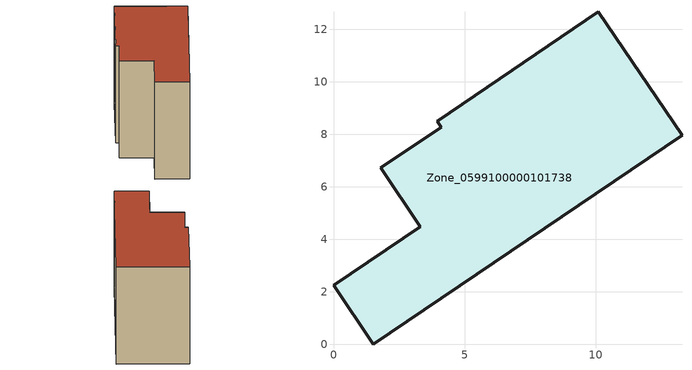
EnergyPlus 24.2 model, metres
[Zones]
Zone_0599100000101738
 floor ground (C_G): 10.09,12.67 13.29,7.97 1.51,0 0,2.24 3.31,4.47 1.8,6.72 4.11,8.27 3.96,8.5 z0
 wall outside (C_F): 4.11,8.27 1.8,6.72 3.31,4.47 0,2.24 1.51,0 13.29,7.97 10.09,12.67 3.96,8.5 4.11,8.27 z0:8.23
 roof outside (C_R): 10.09,12.67 3.96,8.5 4.11,8.27 1.8,6.72 3.31,4.47 0,2.24 1.51,0 13.29,7.97 z8.23
[BUILDING]
Pand.0599100000101738: North Axis=0; Terrain=City; Loads Convergence Tolerance Value=0.04; Temperature Convergence Tolerance Value=0.4; Solar Distribution=FullExterior; Maximum Number of Warmup Days=25; Minimum Number of Warmup Days=1
[Site:Location]
Rotterdam.The.Hague.AP_ZH_NLD Design_Conditions: Latitude=51.96; Longitude=4.45; Time Zone=1; Elevation=-4.5
[SITE:GROUNDTEMPERATURE:BUILDINGSURFACE]
18, 18, 18, 18, 18, 18, 18, 18, 18, 18, 18, 18
[MATERIAL] Thermal Absorptance=0.9; Solar Absorptance=0.7; Visible Absorptance=0.7
Name | Roughness | Thickness | Conductivity | Density | Specific Heat
G.TI.1975-1991 | MediumSmooth | 0.15 | 0.288461 | 540 | 1210
F.TI.1975-1991 | Rough | 0.3 | 0.230769 | 1920 | 840
R.TI.1975-1991 | MediumRough | 0.2 | 0.153846 | 1500 | 1000
[CONSTRUCTION]
C_G: G.TI.1975-1991
C_F: F.TI.1975-1991
C_R: R.TI.1975-1991
[ZONE]
Zone_0599100000101738: Type=1; Multiplier=1; Ceiling Height=Autocalculate; Volume=Autocalculate; Floor Area=autocalculate; Part of Total Floor Area=Yes
[ZONEINFILTRATION:DESIGNFLOWRATE]
Infil_Zone_0599100000101738: Zone or ZoneList or Space or SpaceList=Zone_0599100000101738; Schedule=AlwaysOn; Design Flow Rate Calculation Method=Flow/Area; Flow Rate per Floor Area=0.003; Constant Term Coefficient=1; Temperature Term Coefficient=0; Velocity Term Coefficient=0; Velocity Squared Term Coefficient=0
[HVACTEMPLATE:ZONE:IDEALLOADSAIRSYSTEM]
Zone_0599100000101738: Maximum Heating Supply Air Temperature=50; Minimum Cooling Supply Air Temperature=13; Maximum Heating Supply Air Humidity Ratio=0.0156; Minimum Cooling Supply Air Humidity Ratio=0.0077; Heating Limit=NoLimit; Cooling Limit=NoLimit; Dehumidification Control Type=ConstantSensibleHeatRatio; Cooling Sensible Heat Ratio=0.7; Dehumidification Setpoint=60; Humidification Control Type=None; Humidification Setpoint=30; Outdoor Air Method=None; Outdoor Air Flow Rate per Person=0.00944; Outdoor Air Flow Rate per Zone Floor Area=0; Outdoor Air Flow Rate per Zone=0; Demand Controlled Ventilation Type=None; Outdoor Air Economizer Type=NoEconomizer; Heat Recovery Type=None; Sensible Heat Recovery Effectiveness=0.7; Latent Heat Recovery Effectiveness=0.65
[ZONECONTROL:THERMOSTAT]
ThermostatControl_Zone_0599100000101738: Zone or ZoneList=Zone_0599100000101738; Control Type Schedule=DualSetpointControlType; Control 1=Thermostat_Zone_0599100000101738; Temperature Difference Between Cutout And Setpoint=0
[THERMOSTATSETPOINT:DUALSETPOINT]
Thermostat_Zone_0599100000101738: Heating Setpoint Temperature Schedule=HeatingSetpoint_Zone_0599100000101738; Cooling Setpoint Temperature Schedule=CoolingSetpoint_Zone_0599100000101738
[SCHEDULE:COMPACT]
HeatingSetpoint_Zone_0599100000101738: Through: 12/31, For: AllDays, Until: 24:00, 21
CoolingSetpoint_Zone_0599100000101738: Through: 12/31, For: AllDays, Until: 24:00, 24
DualSetpointControlType: Through: 12/31, For: AllDays, Until: 24:00, 4
AlwaysOn: Through: 12/31, For: AllDays, Until: 24:00, 1
